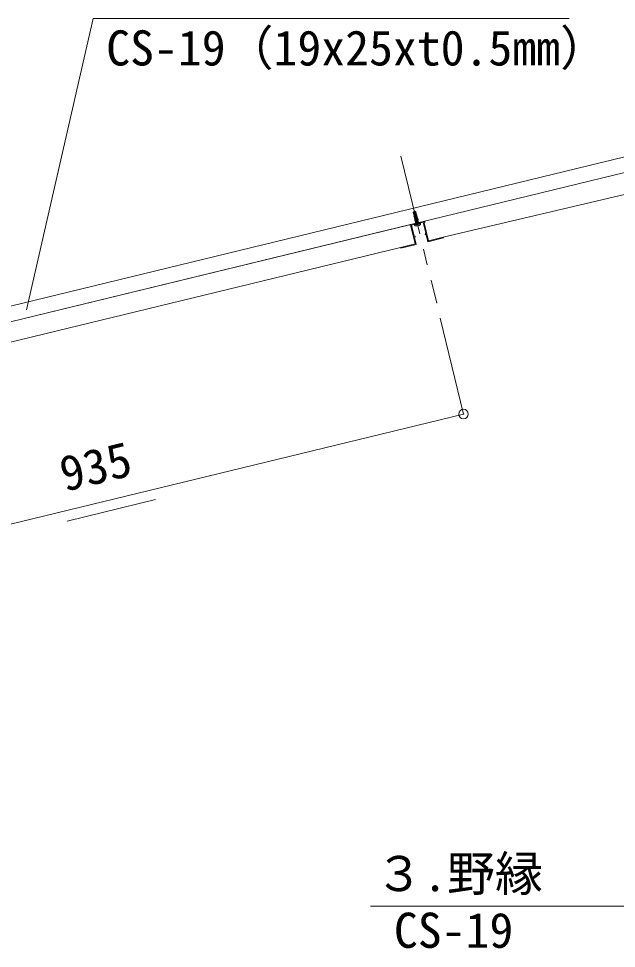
# Model space of a CAD drawing. Units: millimetres on the paper, enlarged 5 times, with parts at other scales. Extents: x -1379 to 1379, y -984 to 973.
# Drawn here: x -874 to -686.7, y -481.4 to -190.3 of the extents above; entities that cross this region are included whole.
import ezdxf
from ezdxf.enums import TextEntityAlignment as Align

# ---------------------------------------------------------------- set-up
doc = ezdxf.new("R2010")
doc.units = ezdxf.units.MM
doc.header["$LTSCALE"] = 5
doc.header["$PDMODE"] = 32
doc.header["$PDSIZE"] = 3
doc.linetypes.add('CHAIN1', pattern=[8, 5, -1, 1, -1])
doc.linetypes.add('LONG_DASHED1', pattern=[7, 6, -1])
for name, color, linetype, lineweight in [('2-0_中心線', 3, 'Continuous', 18), ('2-1_中線', 7, 'Continuous', 18), ('2-2_太線１', 3, 'Continuous', 18), ('2-4_細線', 7, 'Continuous', 18), ('2-5_寸法', 4, 'Continuous', 9), ('2-6_文字', 7, 'Continuous', 18)]:
    doc.layers.add(name, color=color, linetype=linetype, lineweight=lineweight)
doc.styles.add('ＭＳ ゴシック', font='')
doc.styles.get('ＭＳ ゴシック').set_extended_font_data('MS Gothic')

msp = doc.modelspace()

# ---------------------------------------------------------------- linework, layer by layer
at = {"layer": '2-0_中心線', "color": 4, "linetype": 'CHAIN1', "lineweight": 9}
msp.add_line((-754.154, -233.351), (-742.976, -279.432), dxfattribs=at)
at = {"layer": '2-1_中線'}
for p, q in [((-740.921, -258.74), (-601.476, -225.987)), ((-751.141, -254.787), (-1251.032, -376.045)), ((-747.011, -253.786), (-751.141, -254.787)), ((-751.023, -255.273), (-749.668, -260.861)), ((-747.195, -254.087), (-750.839, -254.971)), ((-750.839, -254.971), (-750.014, -258.373)), ((-747.195, -254.087), (-746.37, -257.489)), ((-746.893, -254.271), (-745.537, -259.859)), ((-749.896, -258.859), (-749.366, -261.045)), ((-746.252, -257.975), (-745.721, -260.161)), ((-967.719, -313.754), (-754.284, -261.981))]:
    msp.add_line(p, q, dxfattribs=at)
for points in [[(-745.537, -259.859), (-740.921, -258.74), (-740.862, -258.983), (-745.721, -260.161)], [(-749.668, -260.861), (-754.284, -261.981), (-754.225, -262.224), (-749.366, -261.045)]]:
    msp.add_lwpolyline(points, dxfattribs=at)
for centre, start, end in [((-751.082, -255.03), 103.63478, 283.63478), ((-746.952, -254.028), 283.63478, 103.63478), ((-749.955, -258.616), 283.63478, 103.63478), ((-746.311, -257.732), 103.63478, 283.63478)]:
    msp.add_arc(centre, 0.25, start, end, dxfattribs=at)
at = {"layer": '2-2_太線１'}
for p, q in [((-633.948, -221.472), (-921.801, -291.296)), ((-620.819, -223.175), (-920.681, -295.912)), ((-750.043, -250.683), (-750.313, -250.99)), ((-750.078, -251.957), (-750.313, -250.99)), ((-750.176, -251.023), (-750.313, -250.99)), ((-749.952, -250.769), (-750.176, -251.023)), ((-750.176, -251.023), (-749.927, -252.049)), ((-750.089, -252.229), (-749.894, -252.148)), ((-750.089, -252.229), (-750.086, -252.161)), ((-750.089, -252.229), (-749.951, -252.269)), ((-750.086, -252.161), (-749.916, -252.075)), ((-750.086, -252.161), (-749.998, -252.077)), ((-750.078, -251.957), (-750.009, -251.94)), ((-750.066, -251.158), (-749.952, -250.769)), ((-750.066, -251.158), (-749.854, -252.031)), ((-749.96, -250.642), (-750.043, -250.683)), ((-750.043, -250.683), (-749.952, -250.769)), ((-750.04, -252.539), (-749.915, -252.419)), ((-750.04, -252.539), (-749.806, -252.439)), ((-750.034, -252.563), (-750.04, -252.539)), ((-750.034, -252.563), (-749.799, -252.463)), ((-750.034, -252.563), (-749.868, -252.612)), ((-749.998, -252.077), (-750.03, -251.945)), ((-750.009, -251.94), (-749.972, -252.064)), ((-749.972, -252.064), (-749.998, -252.077)), ((-749.591, -251.967), (-749.973, -252.06)), ((-749.916, -252.075), (-749.972, -252.064)), ((-749.952, -250.769), (-749.96, -250.642)), ((-749.91, -250.744), (-749.96, -250.642)), ((-749.957, -252.881), (-749.831, -252.762)), ((-749.951, -252.906), (-749.957, -252.881)), ((-749.951, -252.269), (-749.915, -252.251)), ((-749.915, -252.419), (-749.951, -252.269)), ((-749.951, -252.906), (-748.972, -252.487)), ((-749.951, -252.906), (-749.785, -252.955)), ((-749.916, -252.075), (-749.894, -252.148)), ((-749.915, -252.251), (-749.894, -252.148)), ((-749.915, -252.251), (-749.871, -252.397)), ((-749.871, -252.397), (-749.915, -252.419)), ((-749.889, -250.986), (-749.91, -251.058)), ((-749.91, -251.058), (-749.6, -252.337)), ((-749.874, -253.224), (-749.748, -253.105)), ((-749.806, -252.439), (-749.871, -252.397)), ((-749.868, -252.612), (-749.815, -252.585)), ((-749.831, -252.762), (-749.868, -252.612)), ((-749.868, -253.248), (-748.889, -252.83)), ((-749.144, -252.414), (-749.831, -252.762)), ((-749.815, -252.585), (-749.799, -252.463)), ((-749.815, -252.585), (-749.797, -252.644)), ((-749.806, -252.439), (-749.799, -252.463)), ((-749.785, -252.955), (-749.097, -252.607)), ((-749.748, -253.105), (-749.785, -252.955)), ((-749.759, -253.598), (-748.806, -253.172)), ((-749.061, -252.756), (-749.748, -253.105)), ((-749.711, -250.916), (-749.731, -250.909)), ((-749.702, -253.297), (-749.014, -252.949)), ((-748.978, -253.099), (-749.665, -253.447)), ((-749.587, -251.838), (-749.606, -252.561)), ((-749.604, -252.478), (-749.18, -252.264)), ((-749.604, -252.478), (-749.55, -252.356)), ((-749.227, -252.071), (-749.598, -252.259)), ((-749.55, -252.33), (-749.598, -252.259)), ((-749.594, -252.089), (-749.264, -251.921)), ((-749.594, -252.089), (-749.541, -252.001)), ((-749.47, -251.81), (-749.588, -251.869)), ((-749.538, -251.885), (-749.588, -251.869)), ((-749.587, -251.838), (-749.252, -251.757)), ((-749.571, -251.076), (-749.398, -251.792)), ((-749.55, -252.356), (-749.055, -252.144)), ((-749.55, -252.329), (-749.55, -252.356)), ((-749.541, -252.001), (-749.196, -251.857)), ((-749.538, -251.885), (-749.541, -252.001)), ((-749.538, -251.885), (-749.316, -251.772)), ((-749.534, -250.86), (-749.487, -250.789)), ((-749.252, -251.757), (-749.487, -250.789)), ((-749.196, -251.857), (-749.264, -251.921)), ((-749.227, -252.071), (-749.264, -251.921)), ((-749.196, -251.857), (-749.252, -251.757)), ((-749.055, -252.144), (-749.18, -252.264)), ((-749.144, -252.414), (-749.18, -252.264)), ((-748.972, -252.487), (-749.097, -252.607)), ((-749.061, -252.756), (-749.097, -252.607)), ((-749.055, -252.144), (-749.061, -252.12)), ((-748.889, -252.83), (-749.014, -252.949)), ((-748.978, -253.099), (-749.014, -252.949)), ((-748.972, -252.487), (-748.978, -252.463)), ((-748.806, -253.172), (-748.931, -253.292)), ((-748.889, -252.83), (-748.895, -252.805)), ((-748.806, -253.172), (-748.812, -253.148)), ((-748.016, -254.415), (-749.959, -254.887)), ((-749.959, -254.887), (-749.941, -254.959)), ((-749.868, -253.248), (-749.874, -253.224)), ((-749.868, -253.248), (-749.702, -253.297)), ((-748.166, -254.323), (-749.867, -254.736)), ((-749.78, -253.557), (-749.665, -253.447)), ((-749.759, -253.598), (-749.78, -253.557)), ((-749.759, -253.598), (-749.631, -253.636)), ((-749.665, -253.447), (-749.702, -253.297)), ((-749.697, -253.899), (-749.582, -253.79)), ((-749.676, -253.941), (-749.697, -253.899)), ((-749.676, -253.941), (-748.723, -253.515)), ((-749.676, -253.941), (-749.548, -253.979)), ((-749.631, -253.636), (-748.931, -253.292)), ((-749.582, -253.79), (-749.62, -253.633)), ((-749.613, -254.247), (-749.498, -254.137)), ((-749.592, -254.289), (-749.613, -254.247)), ((-749.592, -254.289), (-748.638, -253.862)), ((-749.592, -254.289), (-749.464, -254.326)), ((-748.895, -253.442), (-749.582, -253.79)), ((-749.548, -253.979), (-748.848, -253.634)), ((-749.498, -254.137), (-749.537, -253.976)), ((-749.527, -254.653), (-749.469, -254.557)), ((-748.81, -253.789), (-749.498, -254.137)), ((-749.494, -254.439), (-748.565, -254.214)), ((-749.494, -254.439), (-749.469, -254.557)), ((-749.469, -254.557), (-748.602, -254.347)), ((-749.464, -254.326), (-748.764, -253.982)), ((-749.428, -254.423), (-749.453, -254.323)), ((-748.727, -254.132), (-749.188, -254.365)), ((-748.723, -253.515), (-748.848, -253.634)), ((-748.638, -253.862), (-748.764, -253.982)), ((-748.742, -254.257), (-748.561, -254.181)), ((-748.723, -253.515), (-748.729, -253.49)), ((-748.561, -254.181), (-748.727, -254.132)), ((-748.638, -253.862), (-748.644, -253.838)), ((-748.634, -254.231), (-748.602, -254.347)), ((-748.507, -254.406), (-748.602, -254.347)), ((-748.589, -254.22), (-748.555, -254.205)), ((-748.555, -254.205), (-748.565, -254.214)), ((-748.555, -254.205), (-748.561, -254.181)), ((-748.016, -254.415), (-747.998, -254.488))]:
    msp.add_line(p, q, dxfattribs=at)
at = {"layer": '2-2_太線１', "linetype": 'LONG_DASHED1'}
for p, q in [((-749.435, -255.243), (-749.291, -254.612)), ((-749.049, -254.397), (-749.291, -254.612)), ((-749.049, -254.397), (-748.735, -254.477)), ((-748.318, -254.972), (-748.735, -254.477))]:
    msp.add_line(p, q, dxfattribs=at)
at = {"layer": '2-2_太線１'}
for points in [[(-749.487, -250.789), (-749.867, -250.64), (-749.96, -250.642)], [(-749.957, -252.881), (-748.978, -252.463), (-749.144, -252.414)], [(-749.874, -253.224), (-748.895, -252.805), (-749.061, -252.756)], [(-749.78, -253.557), (-748.812, -253.148), (-748.978, -253.099)], [(-749.55, -252.33), (-749.061, -252.12), (-749.227, -252.071)], [(-749.697, -253.899), (-748.729, -253.49), (-748.895, -253.442)], [(-749.613, -254.247), (-748.644, -253.838), (-748.81, -253.789)], [(-748.883, -253.445), (-748.93, -253.297), (-748.931, -253.292)], [(-748.8, -253.788), (-748.847, -253.639), (-748.848, -253.634)], [(-748.715, -254.135), (-748.763, -253.987), (-748.764, -253.982)]]:
    msp.add_lwpolyline(points, dxfattribs=at)
for centre, radius, start, end in [((-749.608, -250.596), 0.336, 206.13478, 248.63478), ((-750.212, -250.892), 0.336, 343.63476, 26.13478), ((-749.774, -251.02), 0.12, 68.63476, 163.63476), ((-749.763, -252.46), 0.188, 259.71403, 327.17938), ((-749.657, -250.778), 0.148, 248.63478, 326.48044), ((-749.795, -251.131), 0.23, 13.63478, 68.63476), ((-749.305, -251.011), 0.275, 146.48044, 193.63478), ((-749.838, -254.857), 0.125, 103.63478, 193.63478), ((-749.65, -254.889), 0.3, 193.63478, 251.74398), ((-749.235, -253.63), 1.625, 251.74398, 315.52556), ((-748.137, -254.445), 0.125, 13.63478, 103.63478), ((-748.289, -254.559), 0.3, 315.52556, 13.63478)]:
    msp.add_arc(centre, radius, start, end, dxfattribs=at)
at = {"layer": '2-4_細線', "color": 4, "lineweight": 9}
msp.add_line((-871.506, -281.443), (-850.623, -190.314), dxfattribs=at)
at = {"layer": '2-5_寸法'}
for p, q in [((-850.623, -190.314), (-701.433, -190.314)), ((-734.565, -314.108), (-741.841, -284.113)), ((-959.784, -368.739), (-734.565, -314.108)), ((-763.737, -468.103), (-648.744, -468.103))]:
    msp.add_line(p, q, dxfattribs=at)
at = {"layer": '2-5_寸法', "color": 3}
msp.add_point((-734.565, -314.108), dxfattribs=at)
at = {"layer": '2-6_文字'}
msp.add_line((-858.714, -347.581), (-831.087, -340.879), dxfattribs=at)

# ---------------------------------------------------------------- texts
at = {"layer": '2-5_寸法', "color": 7, "style": 'ＭＳ ゴシック'}
msp.add_text('935', height=11, rotation=13.635, dxfattribs=at).set_placement((-858.697, -341.646), align=Align.BOTTOM_LEFT)
at = {"layer": '2-6_文字', "style": 'ＭＳ ゴシック'}
for s, p in [('CS-19（19x25xt0.5mm）', (-846.522, -208.294)), ('３.野縁', (-762.211, -466.738)), ('CS-19', (-756.376, -484.484))]:
    msp.add_text(s, height=11, dxfattribs=at).set_placement(p, align=Align.BOTTOM_LEFT)

doc.saveas('drawing.dxf')
